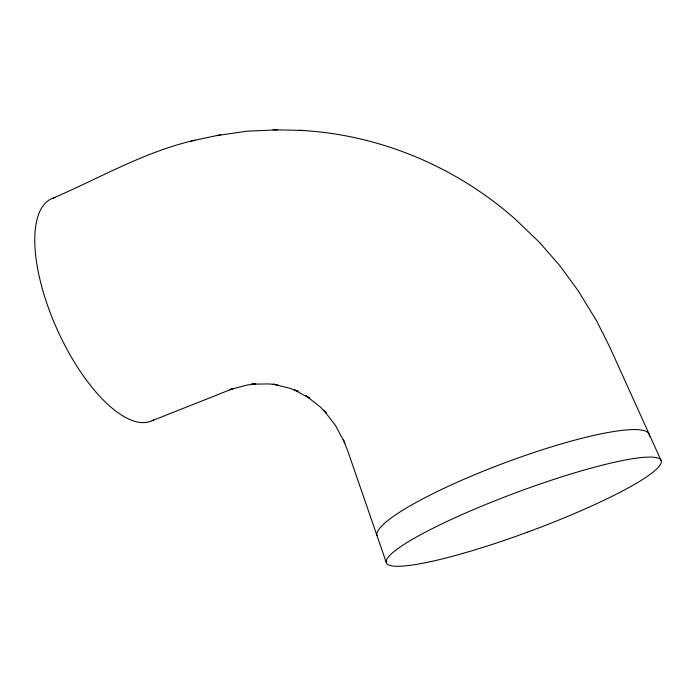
<?xml version="1.0" encoding="UTF-8"?>
<svg xmlns="http://www.w3.org/2000/svg" width="696" height="696" viewBox="0 0 696 696"><rect width="100%" height="100%" fill="white"/><g stroke="black" fill="none" stroke-linecap="round" stroke-linejoin="round"><path stroke-width="1.04" d="M52.922 198.177C99.876 178.054 144.733 151.545 194.993 140.201M152.172 420.706L233.369 388.472L229.819 389.647L247.054 385.079L255.832 383.861L251.587 384.166L269.039 383.922L277.713 384.897L273.189 384.175L290.101 388.307L298.271 391.457L293.938 389.708L309.529 398.164L305.744 395.511L320.082 406.812L326.589 413.433L323.788 410.205L335.489 425.517L344.79 442.934L343.406 439.898L348.113 451.974L386.21 562.316M216.447 135.65L246.741 131.222L277.634 129.847M190.93 141.088L220.667 134.728M299.619 130.361C378.876 134.232 456.028 166.631 515.327 219.205L539.957 242.869L559.897 265.82L578.211 290.841L596.533 320.725L609.661 346.834L661.122 460.587M273.102 129.752L304.265 130.465M376.954 535.511A145.255 23.803 -20.5 0 1 512.604 459.934A145.255 23.803 -20.5 0 1 649.359 436.366M154.46 419.436A121.852 48.772 65.7 0 1 56.785 328.625A121.852 48.772 65.7 0 1 55.489 197.412M527.725 532.075L516.815 536.024A146.586 20.506 -20.4 0 1 406.264 543.028A146.586 20.506 -20.4 0 1 642.695 457.437A146.586 20.506 -20.4 0 1 527.725 532.075"/></g></svg>
